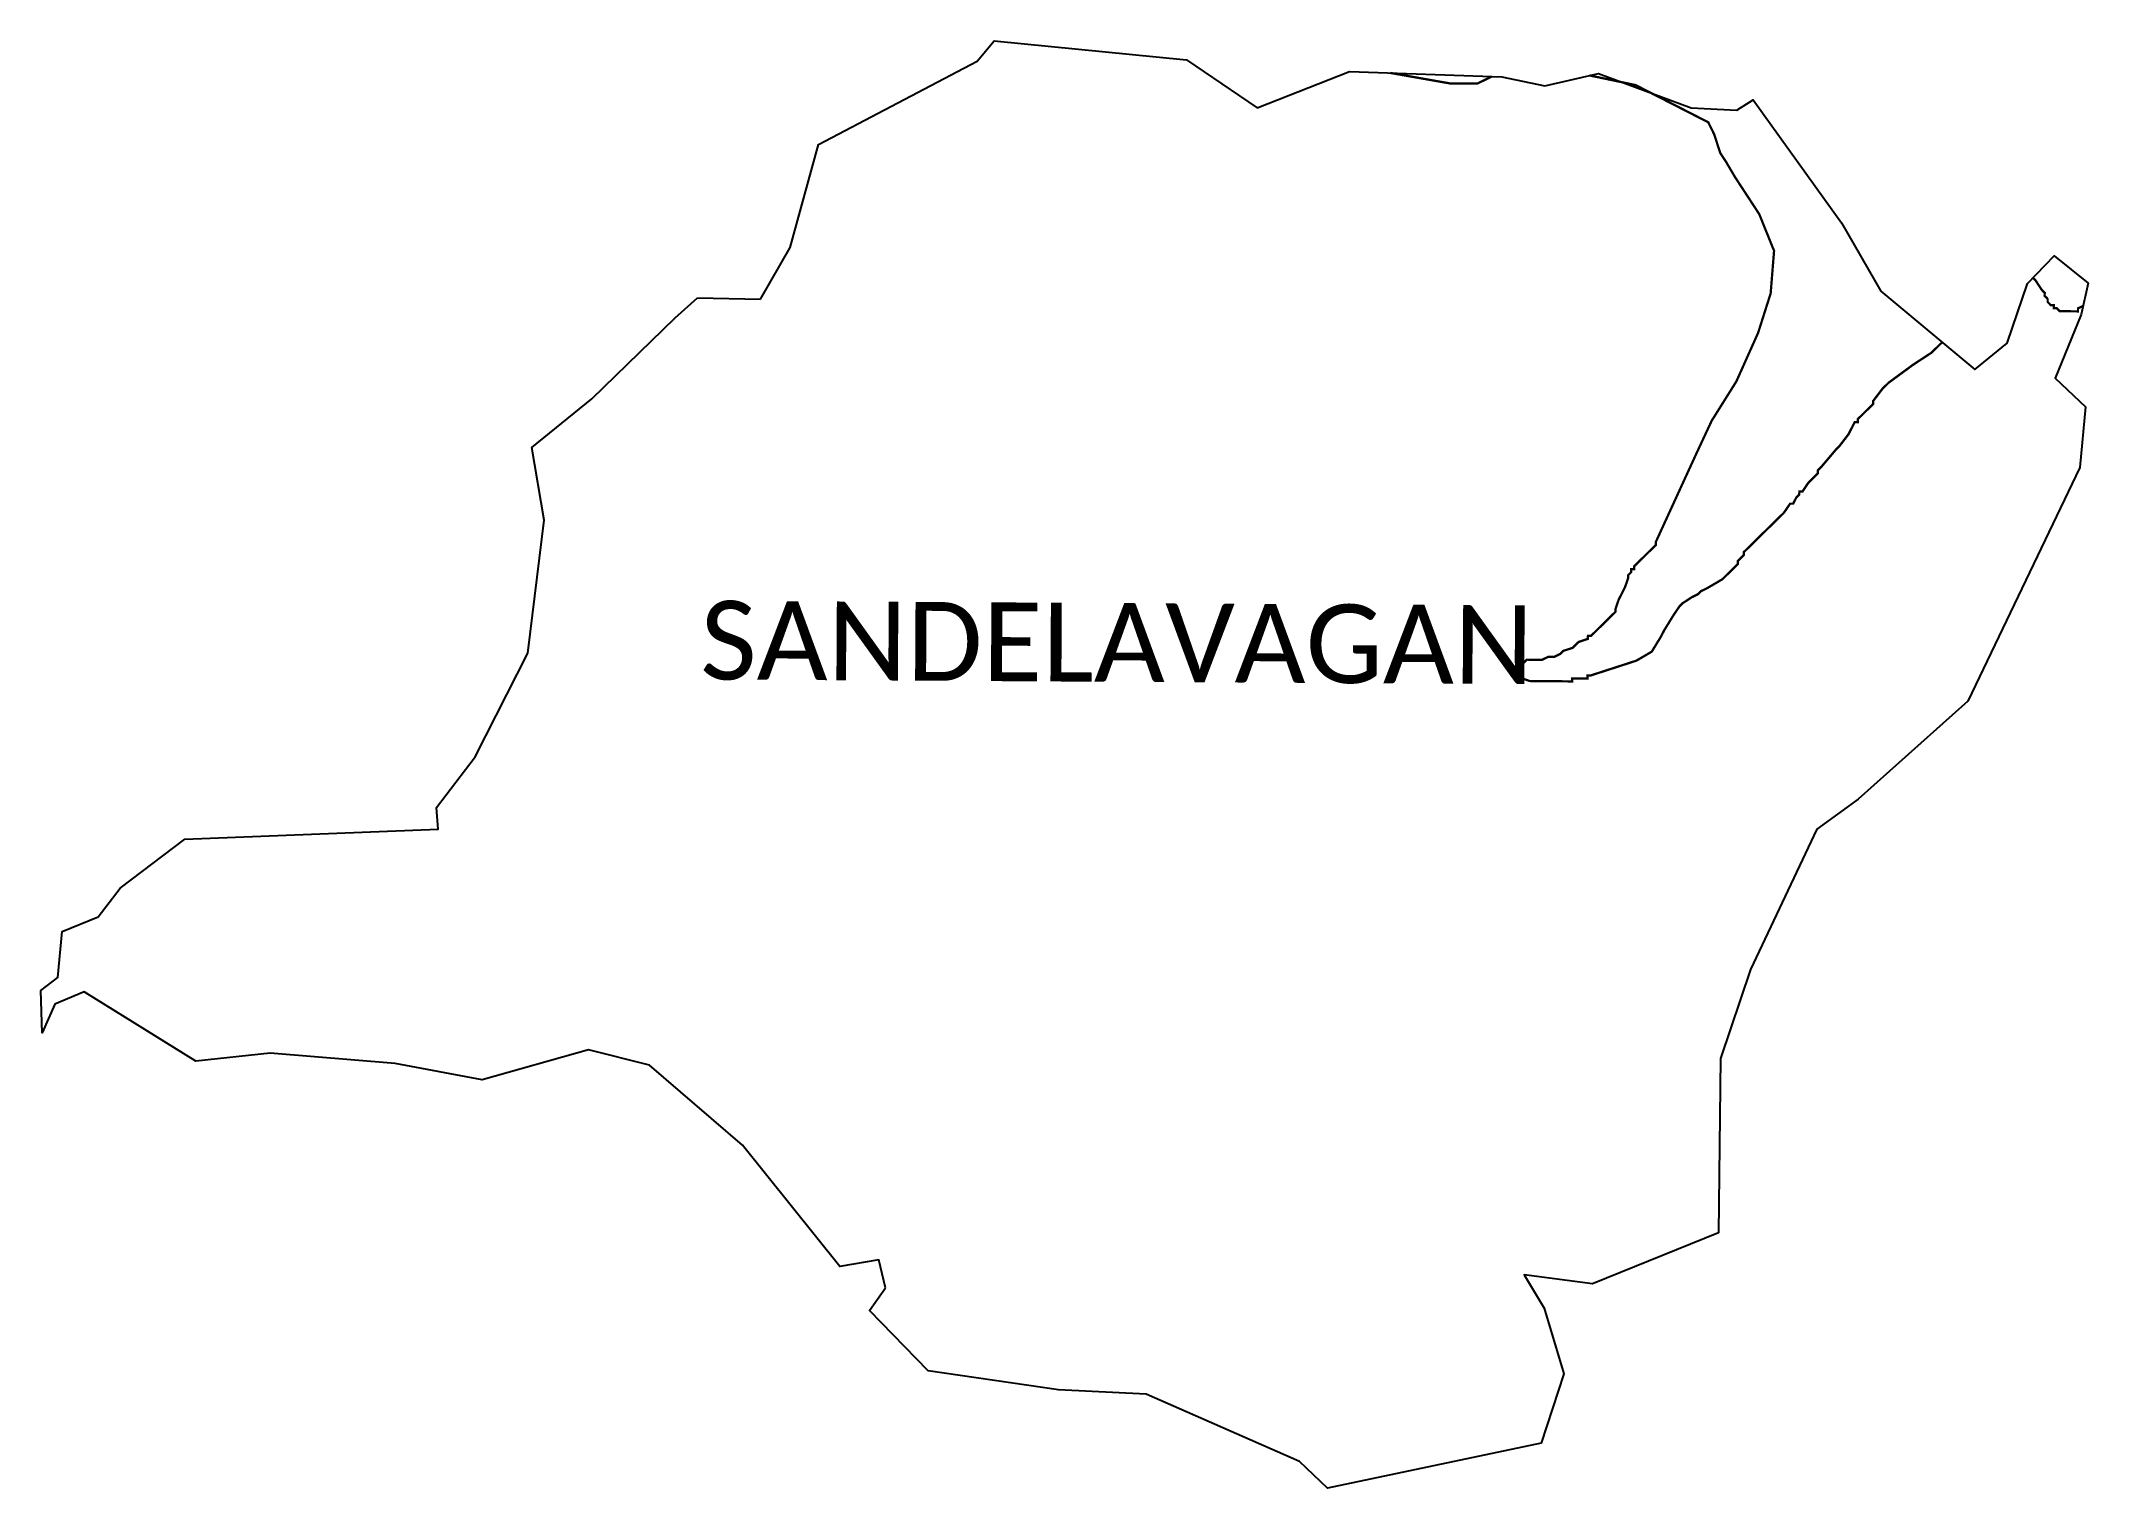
# Model space of a CAD drawing. Header units: metres. Extents: x 310965 to 313670, y 1910114 to 1912026.
import ezdxf

# ---------------------------------------------------------------- set-up
doc = ezdxf.new("R2010")
doc.units = ezdxf.units.M
for name, color, linetype in [('HAZARDS LINE', 1, 'Continuous'), ('village', 3, 'Continuous'), ('VILLAGE NAME', 250, 'Continuous')]:
    doc.layers.add(name, color=color, linetype=linetype)
doc.styles.get("Standard").update_dxf_attribs({"font": 'simplex.shx'})

msp = doc.modelspace()

# ---------------------------------------------------------------- linework, layer by layer
at = {"color": 3, "true_color": 0x00ff00, "flags": 128}
msp.add_lwpolyline([(311832.6, 1911686.6), (311915.8, 1911684.5)], dxfattribs=at)
at = {"layer": 'HAZARDS LINE', "lineweight": 18, "const_width": 3.02}
for points in [[(312747.5, 1911983.6), (312826.5, 1911969.7), (312862.7, 1911969.4), (312881.7, 1911978.7)], [(313011.1, 1911980.2), (313071.9, 1911967.5), (313168, 1911918.3), (313175.9, 1911902.1), (313183.7, 1911877.9), (313191.6, 1911865.8), (313203.5, 1911845.6), (313219.4, 1911821.3), (313235.3, 1911797), (313254.9, 1911748.5), (313250.4, 1911692.3), (313233.8, 1911640.1), (313205.1, 1911576), (313172.5, 1911524), (313151.9, 1911479.9), (313098.6, 1911363.7), (313098.6, 1911359.7), (313090.4, 1911351.7), (313082.3, 1911343.7), (313070.1, 1911331.8), (313070.1, 1911327.7), (313066.1, 1911327.8), (313066, 1911323.8), (313062, 1911319.8), (313062, 1911315.7), (313057.8, 1911303.7), (313053.7, 1911295.7), (313049.6, 1911287.7), (313045.5, 1911275.7), (313045.5, 1911271.6), (313037.3, 1911263.7), (313033.3, 1911259.7), (313029.2, 1911255.7), (313025.2, 1911251.7), (313013, 1911239.7), (313009, 1911239.8), (313008.9, 1911235.8), (312996.8, 1911231.8), (312988.7, 1911223.9), (312976.6, 1911220), (312972.5, 1911216), (312964.5, 1911212), (312956.4, 1911212.1), (312948.3, 1911208.1), (312928.2, 1911208.3), (312924.2, 1911204.3), (312916.1, 1911204.4), (312916.1, 1911200.4), (312920.1, 1911196.3), (312920, 1911184.3), (312932, 1911180.1), (312988.3, 1911179.6), (312988.3, 1911183.6), (313008.5, 1911183.5), (313008.5, 1911187.5), (313012.5, 1911187.4), (313073, 1911207), (313093.3, 1911218.9), (313105.5, 1911238.9), (313109.6, 1911246.9), (313121.9, 1911266.9), (313130, 1911278.9), (313134.1, 1911282.9), (313146.2, 1911290.8), (313154.3, 1911294.8), (313158.3, 1911298.8), (313166.4, 1911302.7), (313186.7, 1911314.6), (313190.7, 1911318.6), (313194.8, 1911322.6), (313202.9, 1911330.6), (313206.9, 1911334.6), (313207, 1911338.6), (313211, 1911342.6), (313215.1, 1911346.6), (313215.1, 1911350.6), (313223.3, 1911358.5), (313235.4, 1911370.5), (313243.5, 1911378.5), (313259.8, 1911394.4), (313263.8, 1911398.4), (313267.9, 1911402.4), (313276.1, 1911414.4), (313280.1, 1911414.4), (313284.2, 1911422.4), (313288.2, 1911426.4), (313288.3, 1911430.4), (313292.3, 1911430.3), (313300.4, 1911442.3), (313312.6, 1911454.3), (313312.7, 1911458.3), (313316.7, 1911462.3), (313337, 1911486.3), (313341.1, 1911490.3), (313353.3, 1911506.2), (313361.5, 1911522.3), (313365.5, 1911522.2), (313365.6, 1911526.2), (313373.7, 1911534.2), (313385.9, 1911546.2), (313385.9, 1911550.2), (313398.1, 1911566.2), (313406.2, 1911574.2), (313438.6, 1911598), (313462.9, 1911613.9), (313477, 1911627.7)]]:
    msp.add_lwpolyline(points, dxfattribs=at)
at = {"layer": 'HAZARDS LINE', "lineweight": 18}
msp.add_lwpolyline([(313597, 1911712.8, 3.02, 3.02, 0), (313600.5, 1911709.2, 3.02, 3.02, 0), (313608.5, 1911697.1, 3.02, 3.02, 0), (313612.5, 1911693, 3.02, 3.02, 0), (313612.4, 1911689, 3.02, 3.02, 0), (313616.4, 1911684.9, 3.02, 3.02, 0), (313616.4, 1911680.9, 3.02, 3.02, 0), (313620.4, 1911676.8, 3.02, 3.02, 0), (313624.4, 1911676.8, 3.02, 3.02, 0), (313624.4, 1911672.8, 3.02, 3.02, 0), (313628.4, 1911672.7, 3.02, 3.02, 0), (313632.4, 1911668.7, 3.02, 3.02, 0), (313656.5, 1911668.5, 3.02, 3.02, 0), (313656.5, 1911672.5, 3.02, 3.02, 0), (313663.3, 1911675.8, 3.02, 3.02, 0)], format="xyseb", dxfattribs=at)
at = {"layer": 'village', "color": 3, "true_color": 0x00ff00}
for points in [[(311915.8, 1911684.5, 0), (311954.8, 1911753.1, 0), (311992.3, 1911888.9, 0), (312201.9, 1911999.2, 0), (312224.5, 1912025.8, 0), (312478.7, 1912001, 0), (312572.1, 1911937.6, 0), (312693.9, 1911985.5, 0), (312895.4, 1911978.2, 0), (312952.1, 1911966.3, 0), (313022.7, 1911982.9, 0), (313145.4, 1911937.2, 0), (313205.8, 1911934.5, 0), (313227.3, 1911948.1, 0), (313344.1, 1911785.6, 0), (313395.9, 1911695, 0), (313520.3, 1911591.7, 0), (313562.7, 1911626.4, 0), (313589.8, 1911705.3, 0), (313625.1, 1911741.9, 0), (313669.8, 1911705.6, 0), (313660.8, 1911664.3, 0), (313626.3, 1911580.3, 0), (313666.6, 1911542.5, 0), (313659, 1911462.4, 0), (313510.8, 1911153.5, 0), (313365.8, 1911024.1, 0), (313311.4, 1910984.5, 0), (313223.6, 1910798.8, 0), (313184.3, 1910681.3, 0), (313181.6, 1910451, 0), (313014.8, 1910383.6, 0), (312924.9, 1910395.7, 0), (312951, 1910351.6, 0), (312976.9, 1910264.8, 0), (312947.2, 1910173, 0), (312665, 1910113.8, 0), (312627.8, 1910148.7, 0), (312425.2, 1910237.8, 0), (312309.5, 1910243.4, 0), (312137.2, 1910268.6, 0), (312059.5, 1910348.2, 0), (312080.8, 1910378.3, 0)], [(312080.8, 1910378.3, 0), (312072.2, 1910415.4, 0), (312020.5, 1910406.4, 0), (311891.8, 1910566.9, 0), (311769.2, 1910672.5, 0), (311688.5, 1910692.6, 0), (311547.8, 1910653, 0), (311432.9, 1910674.9, 0), (311267.7, 1910688.5, 0), (311169.5, 1910678, 0), (311022.2, 1910769.5, 0), (310983.2, 1910753.3, 0), (310966.3, 1910715.4, 0), (310964.9, 1910771, 0), (310987.4, 1910788.2, 0), (310992.9, 1910849.2, 0), (311040.4, 1910868.7, 0), (311069.4, 1910906.6, 0), (311154.9, 1910971.1, 0), (311489.9, 1910984.5, 0), (311487.5, 1911013.2, 0), (311538.8, 1911080, 0), (311608.3, 1911216.9, 0), (311629.8, 1911392.6, 0), (311613.5, 1911488.8, 0), (311692.7, 1911553.1, 0), (311802.7, 1911660, 0), (311832.6, 1911686.6, 0)]]:
    msp.add_polyline3d(points, dxfattribs=at)

# ---------------------------------------------------------------- texts
at = {"layer": 'VILLAGE NAME', "insert": (311836.5, 1911286.2), "char_height": 104.042, "attachment_point": 1, "rotation": 359.6762}
msp.add_mtext_dynamic_manual_height_columns('{\\fCalibri|b0|i0|c0|p34;SANDELAVAGAN}', width=1419.772, gutter_width=520.2, heights=[0], dxfattribs=at)

doc.saveas('drawing.dxf')
